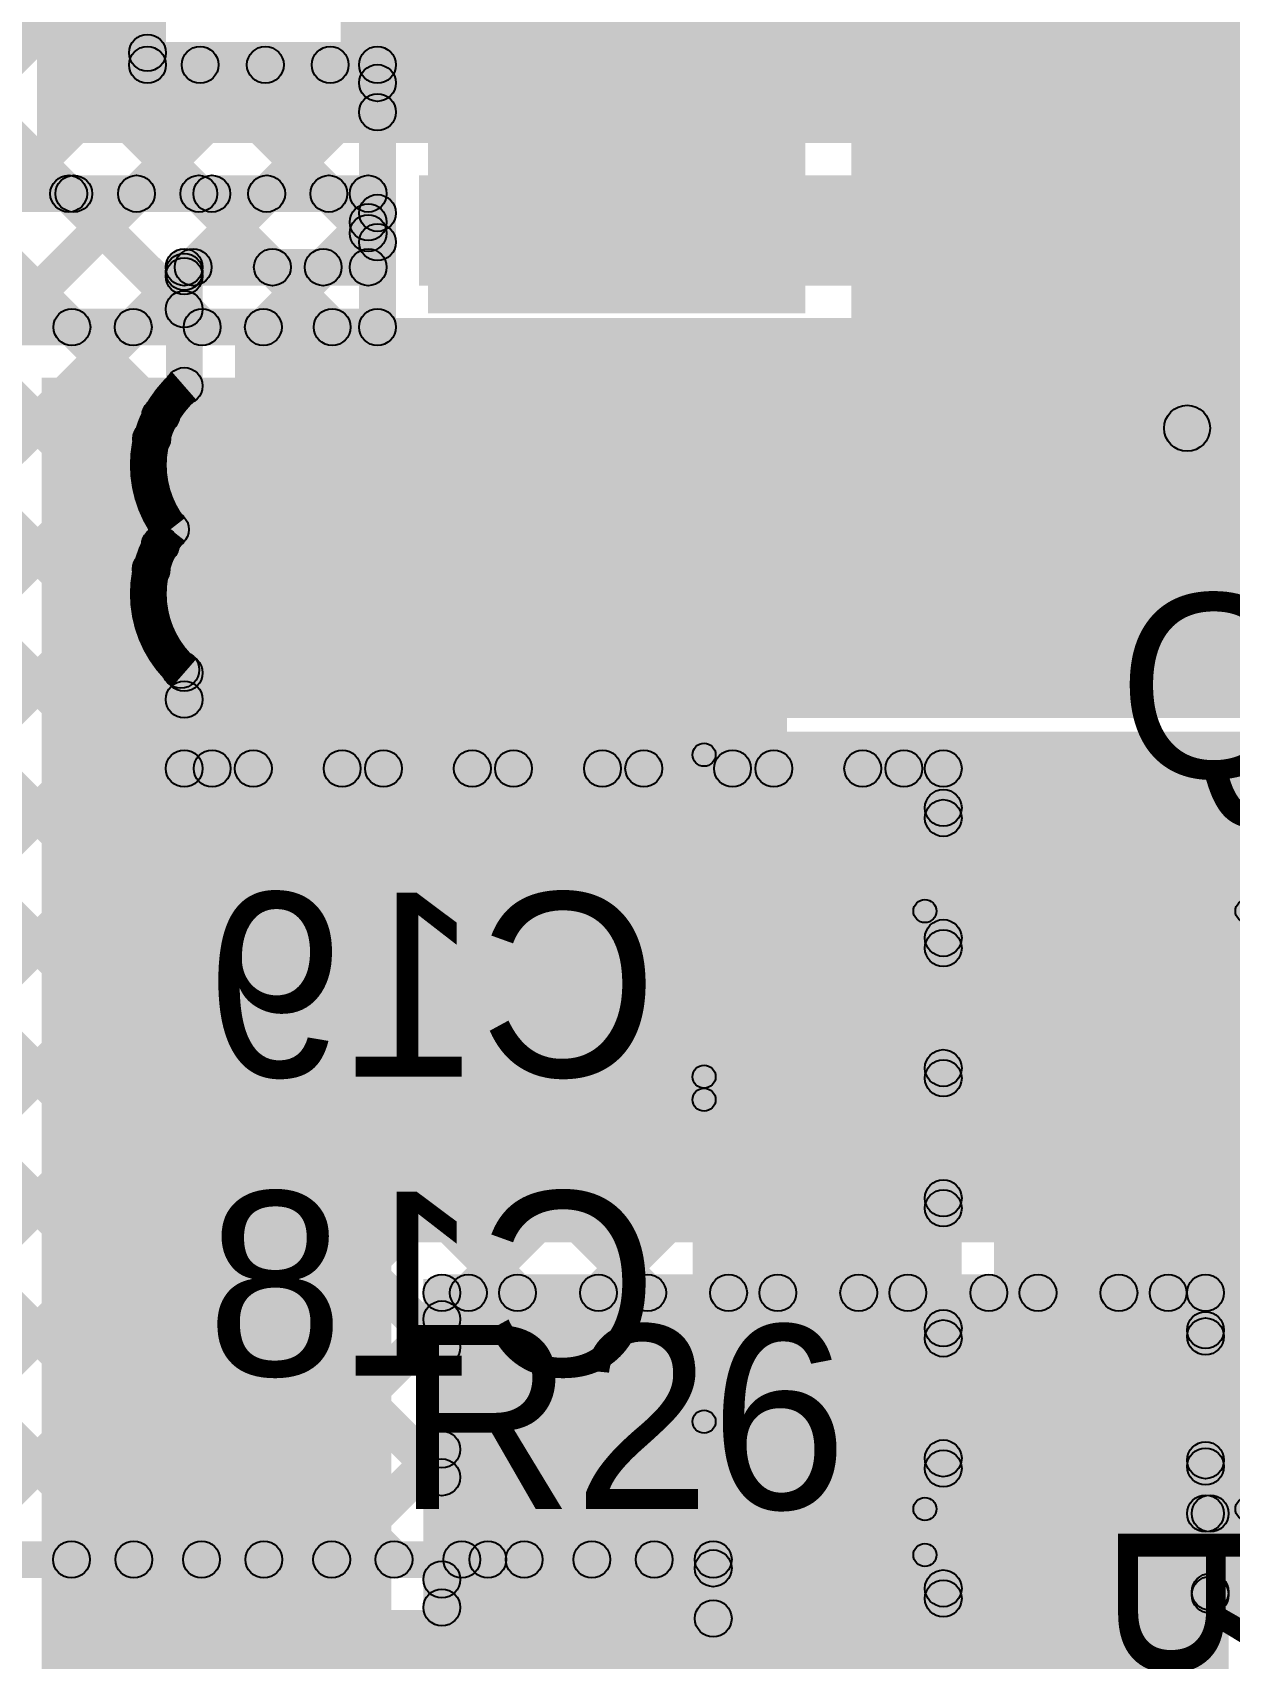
# Model space of a CAD drawing. Header units: millimetres. Extents: x 3.07 to 5.81, y 1.29 to 3.84.
# Drawn here: x 3.393 to 3.6532, y 1.5415 to 1.895 of the extents above; entities that cross this region are included whole.
import ezdxf

# ---------------------------------------------------------------- set-up
doc = ezdxf.new("R2010")
doc.units = ezdxf.units.MM
doc.header["$MEASUREMENT"] = 0
for name, color, linetype in [('BottomLayer', 5, 'Continuous'), ('BottomOverlay', 54, 'Continuous'), ('BottomPaste', 16, 'Continuous'), ('BottomSolder', 6, 'Continuous'), ('TopLayer', 1, 'Continuous'), ('TopOverlay', 2, 'Continuous'), ('TopPaste', 8, 'Continuous'), ('TopSolder', 216, 'Continuous'), ('ViaHoleLayer', 16, 'Continuous')]:
    doc.layers.add(name, color=color, linetype=linetype)

# ---------------------------------------------------------------- blocks, each defined once
blk = doc.blocks.new('RES0805_39')
at = {"layer": 'TopLayer'}
for points in [[(-0.06, 0.025), (-0.02, 0.025), (-0.02, -0.025), (-0.06, -0.025)], [(0.02, 0.025), (0.06, 0.025), (0.06, -0.025), (0.02, -0.025)]]:
    blk.add_hatch(color=1, dxfattribs=at).paths.add_polyline_path(points)
at = {"layer": 'TopOverlay'}
h = blk.add_hatch(color=2, dxfattribs=at)
edge = h.paths.add_edge_path()
edge.add_arc((-0.065, 0.035), 0.0025, 0, 360)
h = blk.add_hatch(color=2, dxfattribs=at)
edge = h.paths.add_edge_path()
edge.add_arc((-0.065, 0.035), 0.0025, 0, 360)
for points in [[(-0.065, 0.0325), (-0.065, 0.0375), (0.065, 0.0375), (0.065, 0.0325)], [(-0.0675, 0.035), (-0.0625, 0.035), (-0.0625, -0.035), (-0.0675, -0.035)], [(0.0625, 0.035), (0.0675, 0.035), (0.0675, -0.035), (0.0625, -0.035)], [(-0.065, -0.0375), (-0.065, -0.0325), (0.065, -0.0325), (0.065, -0.0375)]]:
    blk.add_hatch(color=2, dxfattribs=at).paths.add_polyline_path(points)
h = blk.add_hatch(color=2, dxfattribs=at)
edge = h.paths.add_edge_path()
edge.add_arc((0.065, 0.035), 0.0025, 0, 360)
h = blk.add_hatch(color=2, dxfattribs=at)
edge = h.paths.add_edge_path()
edge.add_arc((0.065, 0.035), 0.0025, 0, 360)
h = blk.add_hatch(color=2, dxfattribs=at)
edge = h.paths.add_edge_path()
edge.add_arc((-0.065, -0.035), 0.0025, 0, 360)
h = blk.add_hatch(color=2, dxfattribs=at)
edge = h.paths.add_edge_path()
edge.add_arc((-0.065, -0.035), 0.0025, 0, 360)
h = blk.add_hatch(color=2, dxfattribs=at)
edge = h.paths.add_edge_path()
edge.add_arc((0.065, -0.035), 0.0025, 0, 360)
h = blk.add_hatch(color=2, dxfattribs=at)
edge = h.paths.add_edge_path()
edge.add_arc((0.065, -0.035), 0.0025, 0, 360)
at = {"layer": 'TopPaste'}
for points in [[(-0.06, 0.025), (-0.02, 0.025), (-0.02, -0.025), (-0.06, -0.025)], [(0.02, 0.025), (0.06, 0.025), (0.06, -0.025), (0.02, -0.025)]]:
    blk.add_hatch(color=8, dxfattribs=at).paths.add_polyline_path(points)
at = {"layer": 'TopSolder'}
for points in [[(-0.064, 0.029), (-0.016, 0.029), (-0.016, -0.029), (-0.064, -0.029)], [(0.016, 0.029), (0.064, 0.029), (0.064, -0.029), (0.016, -0.029)]]:
    blk.add_hatch(color=216, dxfattribs=at).paths.add_polyline_path(points)
at = {"layer": 'TopOverlay'}
for centre in [(-0.065, 0.035), (-0.065, 0.035), (0.065, 0.035), (0.065, 0.035), (-0.065, -0.035), (-0.065, -0.035), (0.065, -0.035), (0.065, -0.035)]:
    blk.add_circle(centre, 0.0025, dxfattribs=at)
blk = doc.blocks.new('STD2HNK60Z_55')
at = {"layer": 'TopLayer'}
blk.add_hatch(color=1, dxfattribs=at).paths.add_polyline_path([(-0.12402, 0.29134), (0.12402, 0.29134), (0.12402, 0.03543), (-0.12402, 0.03543)])
at = {"layer": 'TopOverlay'}
h = blk.add_hatch(color=2, dxfattribs=at)
edge = h.paths.add_edge_path()
edge.add_arc((-0.136, 0.231), 0.005, 0, 360)
blk.add_hatch(color=2, dxfattribs=at).paths.add_polyline_path([(-0.141, 0.23102), (-0.131, 0.23098), (-0.132, -0.04402), (-0.142, -0.04398)])
at = {"layer": 'TopPaste'}
blk.add_hatch(color=8, dxfattribs=at).paths.add_polyline_path([(-0.12402, 0.29134), (0.12402, 0.29134), (0.12402, 0.03543), (-0.12402, 0.03543)])
at = {"layer": 'TopSolder'}
blk.add_hatch(color=216, dxfattribs=at).paths.add_polyline_path([(-0.12802, 0.29534), (0.12802, 0.29534), (0.12802, 0.03143), (-0.12802, 0.03143)])
at = {"layer": 'TopOverlay'}
blk.add_circle((-0.136, 0.231), 0.005, dxfattribs=at)
blk = doc.blocks.new('C__0805_B_90')
at = {"layer": 'BottomLayer'}
for points in [[(-0.06, 0.03), (-0.02, 0.03), (-0.02, -0.03), (-0.06, -0.03)], [(0.02, 0.03), (0.06, 0.03), (0.06, -0.03), (0.02, -0.03)]]:
    blk.add_hatch(color=5, dxfattribs=at).paths.add_polyline_path(points)
at = {"layer": 'BottomOverlay'}
h = blk.add_hatch(color=54, dxfattribs=at)
edge = h.paths.add_edge_path()
edge.add_arc((-0.065, 0.035), 0.0025, 0, 360)
h = blk.add_hatch(color=54, dxfattribs=at)
edge = h.paths.add_edge_path()
edge.add_arc((-0.065, 0.035), 0.0025, 0, 360)
for points in [[(0.065, 0.0375), (0.065, 0.0325), (-0.065, 0.0325), (-0.065, 0.0375)], [(-0.0675, 0.035), (-0.0625, 0.035), (-0.0625, -0.035), (-0.0675, -0.035)], [(0.0625, 0.035), (0.0675, 0.035), (0.0675, -0.035), (0.0625, -0.035)], [(0.065, -0.0325), (0.065, -0.0375), (-0.065, -0.0375), (-0.065, -0.0325)]]:
    blk.add_hatch(color=54, dxfattribs=at).paths.add_polyline_path(points)
h = blk.add_hatch(color=54, dxfattribs=at)
edge = h.paths.add_edge_path()
edge.add_arc((0.065, 0.035), 0.0025, 0, 360)
h = blk.add_hatch(color=54, dxfattribs=at)
edge = h.paths.add_edge_path()
edge.add_arc((0.065, 0.035), 0.0025, 0, 360)
h = blk.add_hatch(color=54, dxfattribs=at)
edge = h.paths.add_edge_path()
edge.add_arc((-0.065, -0.035), 0.0025, 0, 360)
h = blk.add_hatch(color=54, dxfattribs=at)
edge = h.paths.add_edge_path()
edge.add_arc((-0.065, -0.035), 0.0025, 0, 360)
h = blk.add_hatch(color=54, dxfattribs=at)
edge = h.paths.add_edge_path()
edge.add_arc((0.065, -0.035), 0.0025, 0, 360)
h = blk.add_hatch(color=54, dxfattribs=at)
edge = h.paths.add_edge_path()
edge.add_arc((0.065, -0.035), 0.0025, 0, 360)
at = {"layer": 'BottomPaste'}
for points in [[(-0.06, 0.03), (-0.02, 0.03), (-0.02, -0.03), (-0.06, -0.03)], [(0.02, 0.03), (0.06, 0.03), (0.06, -0.03), (0.02, -0.03)]]:
    blk.add_hatch(color=16, dxfattribs=at).paths.add_polyline_path(points)
at = {"layer": 'BottomSolder'}
for points in [[(-0.064, 0.034), (-0.016, 0.034), (-0.016, -0.034), (-0.064, -0.034)], [(0.016, 0.034), (0.064, 0.034), (0.064, -0.034), (0.016, -0.034)]]:
    blk.add_hatch(color=6, dxfattribs=at).paths.add_polyline_path(points)
at = {"layer": 'BottomOverlay'}
for centre in [(-0.065, 0.035), (-0.065, 0.035), (0.065, 0.035), (0.065, 0.035), (-0.065, -0.035), (-0.065, -0.035), (0.065, -0.035), (0.065, -0.035)]:
    blk.add_circle(centre, 0.0025, dxfattribs=at)
blk = doc.blocks.new('C__0805_B_91')
at = {"layer": 'BottomLayer'}
for points in [[(-0.06, 0.03), (-0.02, 0.03), (-0.02, -0.03), (-0.06, -0.03)], [(0.02, 0.03), (0.06, 0.03), (0.06, -0.03), (0.02, -0.03)]]:
    blk.add_hatch(color=5, dxfattribs=at).paths.add_polyline_path(points)
at = {"layer": 'BottomOverlay'}
h = blk.add_hatch(color=54, dxfattribs=at)
edge = h.paths.add_edge_path()
edge.add_arc((-0.065, 0.035), 0.0025, 0, 360)
h = blk.add_hatch(color=54, dxfattribs=at)
edge = h.paths.add_edge_path()
edge.add_arc((-0.065, 0.035), 0.0025, 0, 360)
for points in [[(0.065, 0.0375), (0.065, 0.0325), (-0.065, 0.0325), (-0.065, 0.0375)], [(-0.0675, 0.035), (-0.0625, 0.035), (-0.0625, -0.035), (-0.0675, -0.035)], [(0.0625, 0.035), (0.0675, 0.035), (0.0675, -0.035), (0.0625, -0.035)], [(0.065, -0.0325), (0.065, -0.0375), (-0.065, -0.0375), (-0.065, -0.0325)]]:
    blk.add_hatch(color=54, dxfattribs=at).paths.add_polyline_path(points)
h = blk.add_hatch(color=54, dxfattribs=at)
edge = h.paths.add_edge_path()
edge.add_arc((0.065, 0.035), 0.0025, 0, 360)
h = blk.add_hatch(color=54, dxfattribs=at)
edge = h.paths.add_edge_path()
edge.add_arc((0.065, 0.035), 0.0025, 0, 360)
h = blk.add_hatch(color=54, dxfattribs=at)
edge = h.paths.add_edge_path()
edge.add_arc((-0.065, -0.035), 0.0025, 0, 360)
h = blk.add_hatch(color=54, dxfattribs=at)
edge = h.paths.add_edge_path()
edge.add_arc((-0.065, -0.035), 0.0025, 0, 360)
h = blk.add_hatch(color=54, dxfattribs=at)
edge = h.paths.add_edge_path()
edge.add_arc((0.065, -0.035), 0.0025, 0, 360)
h = blk.add_hatch(color=54, dxfattribs=at)
edge = h.paths.add_edge_path()
edge.add_arc((0.065, -0.035), 0.0025, 0, 360)
at = {"layer": 'BottomPaste'}
for points in [[(-0.06, 0.03), (-0.02, 0.03), (-0.02, -0.03), (-0.06, -0.03)], [(0.02, 0.03), (0.06, 0.03), (0.06, -0.03), (0.02, -0.03)]]:
    blk.add_hatch(color=16, dxfattribs=at).paths.add_polyline_path(points)
at = {"layer": 'BottomSolder'}
for points in [[(-0.064, 0.034), (-0.016, 0.034), (-0.016, -0.034), (-0.064, -0.034)], [(0.016, 0.034), (0.064, 0.034), (0.064, -0.034), (0.016, -0.034)]]:
    blk.add_hatch(color=6, dxfattribs=at).paths.add_polyline_path(points)
at = {"layer": 'BottomOverlay'}
for centre in [(-0.065, 0.035), (-0.065, 0.035), (0.065, 0.035), (0.065, 0.035), (-0.065, -0.035), (-0.065, -0.035), (0.065, -0.035), (0.065, -0.035)]:
    blk.add_circle(centre, 0.0025, dxfattribs=at)
blk = doc.blocks.new('C__0805_95')
at = {"layer": 'TopLayer'}
for points in [[(-0.06, 0.03), (-0.02, 0.03), (-0.02, -0.03), (-0.06, -0.03)], [(0.02, 0.03), (0.06, 0.03), (0.06, -0.03), (0.02, -0.03)]]:
    blk.add_hatch(color=1, dxfattribs=at).paths.add_polyline_path(points)
at = {"layer": 'TopOverlay'}
h = blk.add_hatch(color=2, dxfattribs=at)
edge = h.paths.add_edge_path()
edge.add_arc((-0.065, 0.035), 0.0025, 0, 360)
h = blk.add_hatch(color=2, dxfattribs=at)
edge = h.paths.add_edge_path()
edge.add_arc((-0.065, 0.035), 0.0025, 0, 360)
for points in [[(0.065, 0.0375), (0.065, 0.0325), (-0.065, 0.0325), (-0.065, 0.0375)], [(-0.0675, 0.035), (-0.0625, 0.035), (-0.0625, -0.035), (-0.0675, -0.035)], [(0.0625, 0.035), (0.0675, 0.035), (0.0675, -0.035), (0.0625, -0.035)], [(0.065, -0.0325), (0.065, -0.0375), (-0.065, -0.0375), (-0.065, -0.0325)]]:
    blk.add_hatch(color=2, dxfattribs=at).paths.add_polyline_path(points)
h = blk.add_hatch(color=2, dxfattribs=at)
edge = h.paths.add_edge_path()
edge.add_arc((0.065, 0.035), 0.0025, 0, 360)
h = blk.add_hatch(color=2, dxfattribs=at)
edge = h.paths.add_edge_path()
edge.add_arc((0.065, 0.035), 0.0025, 0, 360)
h = blk.add_hatch(color=2, dxfattribs=at)
edge = h.paths.add_edge_path()
edge.add_arc((-0.065, -0.035), 0.0025, 0, 360)
h = blk.add_hatch(color=2, dxfattribs=at)
edge = h.paths.add_edge_path()
edge.add_arc((-0.065, -0.035), 0.0025, 0, 360)
h = blk.add_hatch(color=2, dxfattribs=at)
edge = h.paths.add_edge_path()
edge.add_arc((0.065, -0.035), 0.0025, 0, 360)
h = blk.add_hatch(color=2, dxfattribs=at)
edge = h.paths.add_edge_path()
edge.add_arc((0.065, -0.035), 0.0025, 0, 360)
at = {"layer": 'TopPaste'}
for points in [[(-0.06, 0.03), (-0.02, 0.03), (-0.02, -0.03), (-0.06, -0.03)], [(0.02, 0.03), (0.06, 0.03), (0.06, -0.03), (0.02, -0.03)]]:
    blk.add_hatch(color=8, dxfattribs=at).paths.add_polyline_path(points)
at = {"layer": 'TopSolder'}
for points in [[(-0.064, 0.034), (-0.016, 0.034), (-0.016, -0.034), (-0.064, -0.034)], [(0.016, 0.034), (0.064, 0.034), (0.064, -0.034), (0.016, -0.034)]]:
    blk.add_hatch(color=216, dxfattribs=at).paths.add_polyline_path(points)
at = {"layer": 'TopOverlay'}
for centre in [(-0.065, 0.035), (-0.065, 0.035), (0.065, 0.035), (0.065, 0.035), (-0.065, -0.035), (-0.065, -0.035), (0.065, -0.035), (0.065, -0.035)]:
    blk.add_circle(centre, 0.0025, dxfattribs=at)

msp = doc.modelspace()

# ---------------------------------------------------------------- hatches: boundary and pattern name
at = {"layer": 'BottomLayer'}
for points in [[(3.11517, 2.11176), (3.12083, 2.11742), (3.4237, 1.81455), (3.41804, 1.8089)], [(3.11517, 2.08348), (3.12083, 2.08914), (3.4236, 1.78637), (3.41794, 1.78071)], [(3.394, 1.871), (3.421, 1.871), (3.421, 2.08), (3.394, 2.08)], [(3.11517, 2.05519), (3.12083, 2.06085), (3.42883, 1.75285), (3.42317, 1.74719)], [(3.11517, 2.02691), (3.12083, 2.03257), (3.59383, 1.55957), (3.58817, 1.55391)], [(3.11517, 1.99863), (3.12083, 2.00428), (3.63628, 1.48883), (3.63063, 1.48317)], [(3.11517, 1.97034), (3.12083, 1.976), (3.531, 1.56583), (3.52534, 1.56017)], [(3.11517, 1.94206), (3.12083, 1.94771), (3.50271, 1.56583), (3.49706, 1.56017)], [(3.11517, 1.91377), (3.12083, 1.91943), (3.47443, 1.56583), (3.46877, 1.56017)], [(3.46, 1.876), (3.97, 1.876), (3.97, 1.905), (3.46, 1.905)], [(3.413, 1.871), (4.183, 1.871), (4.183, 1.893), (3.413, 1.893)], [(3.11517, 1.88549), (3.12083, 1.89114), (3.44614, 1.56583), (3.44049, 1.56017)], [(3.383, 1.856), (3.383, 1.864), (3.402, 1.864), (3.402, 1.856)], [(3.402, 1.856), (3.402, 1.864), (3.432, 1.864), (3.432, 1.856)], [(3.402, 1.856), (3.402, 1.864), (3.432, 1.864), (3.432, 1.856)], [(3.432, 1.856), (3.432, 1.864), (3.466, 1.864), (3.466, 1.856)], [(3.477, 1.84), (4.21, 1.84), (4.21, 1.864), (3.477, 1.864)], [(3.11517, 1.8572), (3.12083, 1.86286), (3.41786, 1.56583), (3.4122, 1.56017)], [(3.12083, 1.55954), (3.11517, 1.56519), (3.41281, 1.86283), (3.41846, 1.85717)], [(3.39805, 1.85717), (3.4037, 1.86283), (3.42883, 1.8377), (3.42317, 1.83205)], [(3.43075, 1.84117), (3.42509, 1.84683), (3.44109, 1.86283), (3.44675, 1.85717)], [(3.42633, 1.85717), (3.43199, 1.86283), (3.44799, 1.84683), (3.44233, 1.84117)], [(3.45462, 1.85717), (3.46027, 1.86283), (3.46883, 1.85427), (3.46317, 1.84862)], [(3.47, 1.844), (3.462, 1.844), (3.462, 1.86), (3.47, 1.86)], [(3.45903, 1.84117), (3.45337, 1.84683), (3.46317, 1.85663), (3.46883, 1.85097)], [(3.426, 1.84), (3.426, 1.848), (3.466, 1.848), (3.466, 1.84)], [(3.14175, 1.55217), (3.13609, 1.55783), (3.42317, 1.84491), (3.42883, 1.83925)], [(3.43, 1.81819), (3.422, 1.81819), (3.422, 1.843), (3.43, 1.843)], [(3.43, 1.81819), (3.422, 1.81819), (3.422, 1.843), (3.43, 1.843)], [(3.437, 1.803), (4.244, 1.803), (4.244, 1.833), (3.437, 1.833)], [(3.437, 1.746), (3.68, 1.746), (3.68, 1.832), (3.437, 1.832)], [(3.17003, 1.55217), (3.16437, 1.55783), (3.41609, 1.80954), (3.42174, 1.80388)], [(3.19832, 1.55217), (3.19266, 1.55783), (3.41599, 1.78116), (3.42165, 1.77551)], [(3.2266, 1.55217), (3.22094, 1.55783), (3.42243, 1.75932), (3.42809, 1.75366)], [(3.43, 1.735), (3.422, 1.735), (3.422, 1.75581), (3.43, 1.75581)], [(3.25488, 1.55217), (3.24923, 1.55783), (3.42923, 1.73783), (3.43488, 1.73217)], [(3.28317, 1.55217), (3.27751, 1.55783), (3.45751, 1.73783), (3.46317, 1.73217)], [(3.31145, 1.55217), (3.3058, 1.55783), (3.4858, 1.73783), (3.49145, 1.73217)], [(3.31145, 1.55217), (3.3058, 1.55783), (3.4858, 1.73783), (3.49145, 1.73217)], [(3.33974, 1.55217), (3.33408, 1.55783), (3.51408, 1.73783), (3.51974, 1.73217)], [(3.33983, 1.52398), (3.33417, 1.52964), (3.54236, 1.73783), (3.54802, 1.73217)], [(3.40431, 1.56017), (3.39865, 1.56583), (3.57065, 1.73783), (3.57631, 1.73217)], [(3.426, 1.731), (3.426, 1.739), (3.591, 1.739), (3.591, 1.731)], [(3.43819, 1.73217), (3.44385, 1.73783), (3.59383, 1.58785), (3.58817, 1.58219)], [(3.46648, 1.73217), (3.47214, 1.73783), (3.59383, 1.61614), (3.58817, 1.61048)], [(3.49476, 1.73217), (3.50042, 1.73783), (3.59383, 1.64442), (3.58817, 1.63876)], [(3.52305, 1.73217), (3.5287, 1.73783), (3.59383, 1.6727), (3.58817, 1.66705)], [(3.537, 1.482), (3.595, 1.482), (3.595, 1.738), (3.537, 1.738)], [(3.55133, 1.73217), (3.55699, 1.73783), (3.59383, 1.70099), (3.58817, 1.69533)], [(3.57962, 1.73217), (3.58527, 1.73783), (3.59383, 1.72927), (3.58817, 1.72362)], [(3.602, 1.548), (3.671, 1.548), (3.671, 1.738), (3.602, 1.738)], [(3.603, 1.667), (3.726, 1.667), (3.726, 1.739), (3.603, 1.739)], [(3.595, 1.537), (3.587, 1.537), (3.587, 1.735), (3.595, 1.735)], [(3.43259, 1.56017), (3.42693, 1.56583), (3.58817, 1.72707), (3.59383, 1.72141)], [(3.46087, 1.56017), (3.45522, 1.56583), (3.58817, 1.69878), (3.59383, 1.69313)], [(3.48916, 1.56017), (3.4835, 1.56583), (3.58817, 1.6705), (3.59383, 1.66484)], [(3.51744, 1.56017), (3.51179, 1.56583), (3.58817, 1.64221), (3.59383, 1.63656)], [(3.54383, 1.55827), (3.53817, 1.56393), (3.58817, 1.61393), (3.59383, 1.60827)], [(3.54383, 1.52999), (3.53817, 1.53564), (3.58817, 1.58564), (3.59383, 1.57999)], [(3.384, 1.559), (3.384, 1.567), (3.492, 1.567), (3.492, 1.559)], [(3.492, 1.559), (3.492, 1.567), (3.541, 1.567), (3.541, 1.559)], [(3.492, 1.559), (3.492, 1.567), (3.541, 1.567), (3.541, 1.559)], [(3.545, 1.485), (3.537, 1.485), (3.537, 1.563), (3.545, 1.563)], [(3.545, 1.485), (3.537, 1.485), (3.537, 1.563), (3.545, 1.563)], [(3.54383, 1.5017), (3.53817, 1.50736), (3.58817, 1.55736), (3.59383, 1.5517)], [(3.53817, 1.54734), (3.54383, 1.553), (3.609, 1.48783), (3.60334, 1.48217)], [(3.395, 1.482), (3.53, 1.482), (3.53, 1.552), (3.395, 1.552)], [(3.503, 1.436), (3.53, 1.436), (3.53, 1.552), (3.503, 1.552)]]:
    msp.add_hatch(color=5, dxfattribs=at).paths.add_polyline_path(points)
h = msp.add_hatch(color=5, dxfattribs=at)
edge = h.paths.add_edge_path()
edge.add_arc((3.40088, 1.86), 0.004, 0, 360)
h = msp.add_hatch(color=5, dxfattribs=at)
edge = h.paths.add_edge_path()
edge.add_arc((3.402, 1.86), 0.004, 0, 360)
h = msp.add_hatch(color=5, dxfattribs=at)
edge = h.paths.add_edge_path()
edge.add_arc((3.402, 1.86), 0.004, 0, 360)
h = msp.add_hatch(color=5, dxfattribs=at)
edge = h.paths.add_edge_path()
edge.add_arc((3.402, 1.86), 0.004, 0, 360)
h = msp.add_hatch(color=5, dxfattribs=at)
edge = h.paths.add_edge_path()
edge.add_arc((3.41563, 1.86), 0.004, 0, 360)
h = msp.add_hatch(color=5, dxfattribs=at)
edge = h.paths.add_edge_path()
edge.add_arc((3.42916, 1.86), 0.004, 0, 360)
h = msp.add_hatch(color=5, dxfattribs=at)
edge = h.paths.add_edge_path()
edge.add_arc((3.432, 1.86), 0.004, 0, 360)
h = msp.add_hatch(color=5, dxfattribs=at)
edge = h.paths.add_edge_path()
edge.add_arc((3.432, 1.86), 0.004, 0, 360)
h = msp.add_hatch(color=5, dxfattribs=at)
edge = h.paths.add_edge_path()
edge.add_arc((3.432, 1.86), 0.004, 0, 360)
h = msp.add_hatch(color=5, dxfattribs=at)
edge = h.paths.add_edge_path()
edge.add_arc((3.44392, 1.86), 0.004, 0, 360)
h = msp.add_hatch(color=5, dxfattribs=at)
edge = h.paths.add_edge_path()
edge.add_arc((3.45744, 1.86), 0.004, 0, 360)
h = msp.add_hatch(color=5, dxfattribs=at)
edge = h.paths.add_edge_path()
edge.add_arc((3.466, 1.86), 0.004, 0, 360)
h = msp.add_hatch(color=5, dxfattribs=at)
edge = h.paths.add_edge_path()
edge.add_arc((3.466, 1.86), 0.004, 0, 360)
h = msp.add_hatch(color=5, dxfattribs=at)
edge = h.paths.add_edge_path()
edge.add_arc((3.502, 1.852), 0.01181, 0, 360)
h = msp.add_hatch(color=5, dxfattribs=at)
edge = h.paths.add_edge_path()
edge.add_arc((3.528, 1.852), 0.01181, 0, 360)
h = msp.add_hatch(color=5, dxfattribs=at)
edge = h.paths.add_edge_path()
edge.add_arc((3.466, 1.8538), 0.004, 0, 360)
h = msp.add_hatch(color=5, dxfattribs=at)
edge = h.paths.add_edge_path()
edge.add_arc((3.466, 1.85144), 0.004, 0, 360)
h = msp.add_hatch(color=5, dxfattribs=at)
edge = h.paths.add_edge_path()
edge.add_arc((3.426, 1.844), 0.004, 0, 360)
h = msp.add_hatch(color=5, dxfattribs=at)
edge = h.paths.add_edge_path()
edge.add_arc((3.426, 1.843), 0.004, 0, 360)
h = msp.add_hatch(color=5, dxfattribs=at)
edge = h.paths.add_edge_path()
edge.add_arc((3.426, 1.843), 0.004, 0, 360)
h = msp.add_hatch(color=5, dxfattribs=at)
edge = h.paths.add_edge_path()
edge.add_arc((3.426, 1.84208), 0.004, 0, 360)
h = msp.add_hatch(color=5, dxfattribs=at)
edge = h.paths.add_edge_path()
edge.add_arc((3.42792, 1.844), 0.004, 0, 360)
h = msp.add_hatch(color=5, dxfattribs=at)
edge = h.paths.add_edge_path()
edge.add_arc((3.44516, 1.844), 0.004, 0, 360)
h = msp.add_hatch(color=5, dxfattribs=at)
edge = h.paths.add_edge_path()
edge.add_arc((3.4562, 1.844), 0.004, 0, 360)
h = msp.add_hatch(color=5, dxfattribs=at)
edge = h.paths.add_edge_path()
edge.add_arc((3.466, 1.844), 0.004, 0, 360)
h = msp.add_hatch(color=5, dxfattribs=at)
edge = h.paths.add_edge_path()
edge.add_arc((3.466, 1.844), 0.004, 0, 360)
h = msp.add_hatch(color=5, dxfattribs=at)
edge = h.paths.add_edge_path()
edge.add_arc((3.426, 1.83488), 0.004, 0, 360)
h = msp.add_hatch(color=5, dxfattribs=at)
edge = h.paths.add_edge_path()
edge.add_arc((3.426, 1.81819), 0.004, 0, 360)
h = msp.add_hatch(color=5, dxfattribs=at)
edge = h.paths.add_edge_path()
edge.add_arc((3.426, 1.81819), 0.004, 0, 360)
h = msp.add_hatch(color=5, dxfattribs=at)
edge = h.paths.add_edge_path()
edge.add_arc((3.426, 1.81819), 0.004, 0, 360)
h = msp.add_hatch(color=5, dxfattribs=at)
edge = h.paths.add_edge_path()
edge.add_arc((3.466, 1.808), 0.01181, 0, 360)
h = msp.add_hatch(color=5, dxfattribs=at)
edge = h.paths.add_edge_path()
edge.add_arc((3.49267, 1.808), 0.01181, 0, 360)
h = msp.add_hatch(color=5, dxfattribs=at)
edge = h.paths.add_edge_path()
edge.add_arc((3.51933, 1.808), 0.01181, 0, 360)
h = msp.add_hatch(color=5, dxfattribs=at)
edge = h.paths.add_edge_path()
edge.add_arc((3.546, 1.808), 0.01181, 0, 360)
h = msp.add_hatch(color=5, dxfattribs=at)
edge = h.paths.add_edge_path()
edge.add_arc((3.42087, 1.81172), 0.004, 0, 360)
h = msp.add_hatch(color=5, dxfattribs=at)
edge = h.paths.add_edge_path()
edge.add_arc((3.41892, 1.80671), 0.004, 0, 360)
h = msp.add_hatch(color=5, dxfattribs=at)
edge = h.paths.add_edge_path()
edge.add_arc((3.441, 1.801), 0.01181, 0, 360)
h = msp.add_hatch(color=5, dxfattribs=at)
edge = h.paths.add_edge_path()
edge.add_arc((3.42299, 1.787), 0.004, 0, 360)
h = msp.add_hatch(color=5, dxfattribs=at)
edge = h.paths.add_edge_path()
edge.add_arc((3.42299, 1.787), 0.004, 0, 360)
h = msp.add_hatch(color=5, dxfattribs=at)
edge = h.paths.add_edge_path()
edge.add_arc((3.42077, 1.78354), 0.004, 0, 360)
h = msp.add_hatch(color=5, dxfattribs=at)
edge = h.paths.add_edge_path()
edge.add_arc((3.41882, 1.77833), 0.004, 0, 360)
h = msp.add_hatch(color=5, dxfattribs=at)
edge = h.paths.add_edge_path()
edge.add_arc((3.441, 1.773), 0.01181, 0, 360)
h = msp.add_hatch(color=5, dxfattribs=at)
edge = h.paths.add_edge_path()
edge.add_arc((3.42526, 1.75649), 0.004, 0, 360)
h = msp.add_hatch(color=5, dxfattribs=at)
edge = h.paths.add_edge_path()
edge.add_arc((3.426, 1.75581), 0.004, 0, 360)
h = msp.add_hatch(color=5, dxfattribs=at)
edge = h.paths.add_edge_path()
edge.add_arc((3.426, 1.75581), 0.004, 0, 360)
h = msp.add_hatch(color=5, dxfattribs=at)
edge = h.paths.add_edge_path()
edge.add_arc((3.426, 1.75002), 0.004, 0, 360)
h = msp.add_hatch(color=5, dxfattribs=at)
edge = h.paths.add_edge_path()
edge.add_arc((3.426, 1.735), 0.004, 0, 360)
h = msp.add_hatch(color=5, dxfattribs=at)
edge = h.paths.add_edge_path()
edge.add_arc((3.426, 1.735), 0.004, 0, 360)
h = msp.add_hatch(color=5, dxfattribs=at)
edge = h.paths.add_edge_path()
edge.add_arc((3.43206, 1.735), 0.004, 0, 360)
h = msp.add_hatch(color=5, dxfattribs=at)
edge = h.paths.add_edge_path()
edge.add_arc((3.44102, 1.735), 0.004, 0, 360)
h = msp.add_hatch(color=5, dxfattribs=at)
edge = h.paths.add_edge_path()
edge.add_arc((3.46034, 1.735), 0.004, 0, 360)
h = msp.add_hatch(color=5, dxfattribs=at)
edge = h.paths.add_edge_path()
edge.add_arc((3.46931, 1.735), 0.004, 0, 360)
h = msp.add_hatch(color=5, dxfattribs=at)
edge = h.paths.add_edge_path()
edge.add_arc((3.48862, 1.735), 0.004, 0, 360)
h = msp.add_hatch(color=5, dxfattribs=at)
edge = h.paths.add_edge_path()
edge.add_arc((3.48862, 1.735), 0.004, 0, 360)
h = msp.add_hatch(color=5, dxfattribs=at)
edge = h.paths.add_edge_path()
edge.add_arc((3.49759, 1.735), 0.004, 0, 360)
h = msp.add_hatch(color=5, dxfattribs=at)
edge = h.paths.add_edge_path()
edge.add_arc((3.51691, 1.735), 0.004, 0, 360)
h = msp.add_hatch(color=5, dxfattribs=at)
edge = h.paths.add_edge_path()
edge.add_arc((3.52588, 1.735), 0.004, 0, 360)
h = msp.add_hatch(color=5, dxfattribs=at)
edge = h.paths.add_edge_path()
edge.add_arc((3.54519, 1.735), 0.004, 0, 360)
h = msp.add_hatch(color=5, dxfattribs=at)
edge = h.paths.add_edge_path()
edge.add_arc((3.55416, 1.735), 0.004, 0, 360)
h = msp.add_hatch(color=5, dxfattribs=at)
edge = h.paths.add_edge_path()
edge.add_arc((3.57348, 1.735), 0.004, 0, 360)
h = msp.add_hatch(color=5, dxfattribs=at)
edge = h.paths.add_edge_path()
edge.add_arc((3.58244, 1.735), 0.004, 0, 360)
h = msp.add_hatch(color=5, dxfattribs=at)
edge = h.paths.add_edge_path()
edge.add_arc((3.591, 1.735), 0.004, 0, 360)
h = msp.add_hatch(color=5, dxfattribs=at)
edge = h.paths.add_edge_path()
edge.add_arc((3.591, 1.735), 0.004, 0, 360)
h = msp.add_hatch(color=5, dxfattribs=at)
edge = h.paths.add_edge_path()
edge.add_arc((3.591, 1.72644), 0.004, 0, 360)
h = msp.add_hatch(color=5, dxfattribs=at)
edge = h.paths.add_edge_path()
edge.add_arc((3.591, 1.72424), 0.004, 0, 360)
h = msp.add_hatch(color=5, dxfattribs=at)
edge = h.paths.add_edge_path()
edge.add_arc((3.591, 1.69816), 0.004, 0, 360)
h = msp.add_hatch(color=5, dxfattribs=at)
edge = h.paths.add_edge_path()
edge.add_arc((3.591, 1.69595), 0.004, 0, 360)
h = msp.add_hatch(color=5, dxfattribs=at)
edge = h.paths.add_edge_path()
edge.add_arc((3.591, 1.66988), 0.004, 0, 360)
h = msp.add_hatch(color=5, dxfattribs=at)
edge = h.paths.add_edge_path()
edge.add_arc((3.591, 1.66767), 0.004, 0, 360)
h = msp.add_hatch(color=5, dxfattribs=at)
edge = h.paths.add_edge_path()
edge.add_arc((3.591, 1.64159), 0.004, 0, 360)
h = msp.add_hatch(color=5, dxfattribs=at)
edge = h.paths.add_edge_path()
edge.add_arc((3.591, 1.63939), 0.004, 0, 360)
h = msp.add_hatch(color=5, dxfattribs=at)
edge = h.paths.add_edge_path()
edge.add_arc((3.591, 1.61331), 0.004, 0, 360)
h = msp.add_hatch(color=5, dxfattribs=at)
edge = h.paths.add_edge_path()
edge.add_arc((3.591, 1.6111), 0.004, 0, 360)
h = msp.add_hatch(color=5, dxfattribs=at)
edge = h.paths.add_edge_path()
edge.add_arc((3.591, 1.58502), 0.004, 0, 360)
h = msp.add_hatch(color=5, dxfattribs=at)
edge = h.paths.add_edge_path()
edge.add_arc((3.591, 1.58282), 0.004, 0, 360)
h = msp.add_hatch(color=5, dxfattribs=at)
edge = h.paths.add_edge_path()
edge.add_arc((3.40148, 1.563), 0.004, 0, 360)
h = msp.add_hatch(color=5, dxfattribs=at)
edge = h.paths.add_edge_path()
edge.add_arc((3.41503, 1.563), 0.004, 0, 360)
h = msp.add_hatch(color=5, dxfattribs=at)
edge = h.paths.add_edge_path()
edge.add_arc((3.42976, 1.563), 0.004, 0, 360)
h = msp.add_hatch(color=5, dxfattribs=at)
edge = h.paths.add_edge_path()
edge.add_arc((3.44332, 1.563), 0.004, 0, 360)
h = msp.add_hatch(color=5, dxfattribs=at)
edge = h.paths.add_edge_path()
edge.add_arc((3.45805, 1.563), 0.004, 0, 360)
h = msp.add_hatch(color=5, dxfattribs=at)
edge = h.paths.add_edge_path()
edge.add_arc((3.4716, 1.563), 0.004, 0, 360)
h = msp.add_hatch(color=5, dxfattribs=at)
edge = h.paths.add_edge_path()
edge.add_arc((3.48633, 1.563), 0.004, 0, 360)
h = msp.add_hatch(color=5, dxfattribs=at)
edge = h.paths.add_edge_path()
edge.add_arc((3.492, 1.563), 0.004, 0, 360)
h = msp.add_hatch(color=5, dxfattribs=at)
edge = h.paths.add_edge_path()
edge.add_arc((3.492, 1.563), 0.004, 0, 360)
h = msp.add_hatch(color=5, dxfattribs=at)
edge = h.paths.add_edge_path()
edge.add_arc((3.492, 1.563), 0.004, 0, 360)
h = msp.add_hatch(color=5, dxfattribs=at)
edge = h.paths.add_edge_path()
edge.add_arc((3.49989, 1.563), 0.004, 0, 360)
h = msp.add_hatch(color=5, dxfattribs=at)
edge = h.paths.add_edge_path()
edge.add_arc((3.51461, 1.563), 0.004, 0, 360)
h = msp.add_hatch(color=5, dxfattribs=at)
edge = h.paths.add_edge_path()
edge.add_arc((3.52817, 1.563), 0.004, 0, 360)
h = msp.add_hatch(color=5, dxfattribs=at)
edge = h.paths.add_edge_path()
edge.add_arc((3.541, 1.563), 0.004, 0, 360)
h = msp.add_hatch(color=5, dxfattribs=at)
edge = h.paths.add_edge_path()
edge.add_arc((3.541, 1.563), 0.004, 0, 360)
h = msp.add_hatch(color=5, dxfattribs=at)
edge = h.paths.add_edge_path()
edge.add_arc((3.541, 1.563), 0.004, 0, 360)
h = msp.add_hatch(color=5, dxfattribs=at)
edge = h.paths.add_edge_path()
edge.add_arc((3.541, 1.563), 0.004, 0, 360)
h = msp.add_hatch(color=5, dxfattribs=at)
edge = h.paths.add_edge_path()
edge.add_arc((3.564, 1.555), 0.01181, 0, 360)
h = msp.add_hatch(color=5, dxfattribs=at)
edge = h.paths.add_edge_path()
edge.add_arc((3.541, 1.5611), 0.004, 0, 360)
h = msp.add_hatch(color=5, dxfattribs=at)
edge = h.paths.add_edge_path()
edge.add_arc((3.591, 1.55674), 0.004, 0, 360)
h = msp.add_hatch(color=5, dxfattribs=at)
edge = h.paths.add_edge_path()
edge.add_arc((3.591, 1.55453), 0.004, 0, 360)
h = msp.add_hatch(color=5, dxfattribs=at)
edge = h.paths.add_edge_path()
edge.add_arc((3.541, 1.55017), 0.004, 0, 360)
at = {"layer": 'BottomSolder'}
h = msp.add_hatch(color=6, dxfattribs=at)
edge = h.paths.add_edge_path()
edge.add_arc((3.502, 1.852), 0.01581, 0, 360)
h = msp.add_hatch(color=6, dxfattribs=at)
edge = h.paths.add_edge_path()
edge.add_arc((3.528, 1.852), 0.01581, 0, 360)
h = msp.add_hatch(color=6, dxfattribs=at)
edge = h.paths.add_edge_path()
edge.add_arc((3.466, 1.808), 0.01581, 0, 360)
h = msp.add_hatch(color=6, dxfattribs=at)
edge = h.paths.add_edge_path()
edge.add_arc((3.49267, 1.808), 0.01581, 0, 360)
h = msp.add_hatch(color=6, dxfattribs=at)
edge = h.paths.add_edge_path()
edge.add_arc((3.51933, 1.808), 0.01581, 0, 360)
h = msp.add_hatch(color=6, dxfattribs=at)
edge = h.paths.add_edge_path()
edge.add_arc((3.546, 1.808), 0.01581, 0, 360)
h = msp.add_hatch(color=6, dxfattribs=at)
edge = h.paths.add_edge_path()
edge.add_arc((3.441, 1.801), 0.01581, 0, 360)
h = msp.add_hatch(color=6, dxfattribs=at)
edge = h.paths.add_edge_path()
edge.add_arc((3.441, 1.773), 0.01581, 0, 360)
h = msp.add_hatch(color=6, dxfattribs=at)
edge = h.paths.add_edge_path()
edge.add_arc((3.667, 1.726), 0.01581, 0, 360)
h = msp.add_hatch(color=6, dxfattribs=at)
edge = h.paths.add_edge_path()
edge.add_arc((3.667, 1.666), 0.01581, 0, 360)
h = msp.add_hatch(color=6, dxfattribs=at)
edge = h.paths.add_edge_path()
edge.add_arc((3.564, 1.555), 0.01581, 0, 360)
h = msp.add_hatch(color=6, dxfattribs=at)
edge = h.paths.add_edge_path()
edge.add_arc((3.458, 1.528), 0.01581, 0, 360)
at = {"layer": 'TopLayer'}
for points in [[(3.571, 1.805), (3.679, 1.805), (3.679, 2.281), (3.571, 2.281)], [(3.646, 1.808), (3.918, 1.808), (3.918, 2.104), (3.646, 2.104)], [(3.24976, 1.97717), (3.25542, 1.98283), (3.40442, 1.83383), (3.39876, 1.82817)], [(3.27805, 1.97717), (3.2837, 1.98283), (3.4327, 1.83383), (3.42705, 1.82817)], [(3.30633, 1.97717), (3.31199, 1.98283), (3.46099, 1.83383), (3.45533, 1.82817)], [(3.479, 1.834), (3.561, 1.834), (3.561, 1.96), (3.479, 1.96)], [(3.12083, 1.61611), (3.11517, 1.62176), (3.41517, 1.92176), (3.42083, 1.91611)], [(3.422, 1.888), (3.414, 1.888), (3.414, 1.91997), (3.422, 1.91997)], [(3.12083, 1.58782), (3.11517, 1.59348), (3.41517, 1.89348), (3.42083, 1.88782)], [(3.418, 1.884), (3.418, 1.892), (3.468, 1.892), (3.468, 1.884)], [(3.38946, 1.82817), (3.38381, 1.83383), (3.44081, 1.89083), (3.44646, 1.88517)], [(3.42662, 1.88517), (3.43227, 1.89083), (3.47083, 1.85227), (3.46517, 1.84662)], [(3.4549, 1.88517), (3.46056, 1.89083), (3.47083, 1.88056), (3.46517, 1.8749)], [(3.472, 1.831), (3.464, 1.831), (3.464, 1.888), (3.472, 1.888)], [(3.41775, 1.82817), (3.41209, 1.83383), (3.46517, 1.88691), (3.47083, 1.88125)], [(3.44603, 1.82817), (3.44037, 1.83383), (3.46517, 1.85863), (3.47083, 1.85297)], [(3.384, 1.827), (3.384, 1.835), (3.468, 1.835), (3.468, 1.827)], [(3.395, 1.717), (3.557, 1.717), (3.557, 1.82), (3.395, 1.82)], [(3.395, 1.632), (3.73, 1.632), (3.73, 1.743), (3.395, 1.743)], [(3.395, 1.482), (3.471, 1.482), (3.471, 1.656), (3.395, 1.656)], [(3.478, 1.323), (3.652, 1.323), (3.652, 1.624), (3.478, 1.624)], [(3.48483, 1.58413), (3.47917, 1.58978), (3.51322, 1.62383), (3.51887, 1.61817)], [(3.48483, 1.61241), (3.47917, 1.61807), (3.48493, 1.62383), (3.49059, 1.61817)], [(3.48483, 1.52756), (3.47917, 1.53321), (3.56979, 1.62383), (3.57544, 1.61817)], [(3.48483, 1.49927), (3.47917, 1.50493), (3.59807, 1.62383), (3.60373, 1.61817)], [(3.48483, 1.55584), (3.47917, 1.5615), (3.5415, 1.62383), (3.54716, 1.61817)], [(3.48483, 1.47099), (3.47917, 1.47664), (3.62636, 1.62383), (3.63201, 1.61817)], [(3.482, 1.617), (3.482, 1.625), (3.648, 1.625), (3.648, 1.617)], [(3.49563, 1.61817), (3.50128, 1.62383), (3.65183, 1.47328), (3.64617, 1.46763)], [(3.52391, 1.61817), (3.52957, 1.62383), (3.65183, 1.50157), (3.64617, 1.49591)], [(3.55219, 1.61817), (3.55785, 1.62383), (3.65183, 1.52985), (3.64617, 1.52419)], [(3.58048, 1.61817), (3.58614, 1.62383), (3.65183, 1.55814), (3.64617, 1.55248)], [(3.60876, 1.61817), (3.61442, 1.62383), (3.65083, 1.58742), (3.64517, 1.58176)], [(3.63705, 1.61817), (3.6427, 1.62383), (3.65083, 1.6157), (3.64517, 1.61005)], [(3.486, 1.471), (3.478, 1.471), (3.478, 1.621), (3.486, 1.621)], [(3.652, 1.573), (3.644, 1.573), (3.644, 1.621), (3.652, 1.621)], [(3.46187, 1.41974), (3.45621, 1.4254), (3.64517, 1.61436), (3.65083, 1.6087)], [(3.47917, 1.60634), (3.48483, 1.612), (3.65183, 1.445), (3.64617, 1.43934)], [(3.47202, 1.40161), (3.46636, 1.40727), (3.64517, 1.58608), (3.65083, 1.58042)], [(3.47917, 1.57806), (3.48483, 1.58371), (3.65183, 1.41671), (3.64617, 1.41106)], [(3.653, 1.445), (3.645, 1.445), (3.645, 1.573), (3.653, 1.573)], [(3.47271, 1.37402), (3.46706, 1.37968), (3.64617, 1.55879), (3.65183, 1.55314)], [(3.47917, 1.54977), (3.48483, 1.55543), (3.65183, 1.38843), (3.64617, 1.38277)]]:
    msp.add_hatch(color=1, dxfattribs=at).paths.add_polyline_path(points)
h = msp.add_hatch(color=1, dxfattribs=at)
edge = h.paths.add_edge_path()
edge.add_arc((3.418, 1.89065), 0.004, 0, 360)
h = msp.add_hatch(color=1, dxfattribs=at)
edge = h.paths.add_edge_path()
edge.add_arc((3.418, 1.888), 0.004, 0, 360)
h = msp.add_hatch(color=1, dxfattribs=at)
edge = h.paths.add_edge_path()
edge.add_arc((3.418, 1.888), 0.004, 0, 360)
h = msp.add_hatch(color=1, dxfattribs=at)
edge = h.paths.add_edge_path()
edge.add_arc((3.42944, 1.888), 0.004, 0, 360)
h = msp.add_hatch(color=1, dxfattribs=at)
edge = h.paths.add_edge_path()
edge.add_arc((3.44363, 1.888), 0.004, 0, 360)
h = msp.add_hatch(color=1, dxfattribs=at)
edge = h.paths.add_edge_path()
edge.add_arc((3.45773, 1.888), 0.004, 0, 360)
h = msp.add_hatch(color=1, dxfattribs=at)
edge = h.paths.add_edge_path()
edge.add_arc((3.468, 1.888), 0.004, 0, 360)
h = msp.add_hatch(color=1, dxfattribs=at)
edge = h.paths.add_edge_path()
edge.add_arc((3.468, 1.888), 0.004, 0, 360)
h = msp.add_hatch(color=1, dxfattribs=at)
edge = h.paths.add_edge_path()
edge.add_arc((3.468, 1.88408), 0.004, 0, 360)
h = msp.add_hatch(color=1, dxfattribs=at)
edge = h.paths.add_edge_path()
edge.add_arc((3.468, 1.87773), 0.004, 0, 360)
h = msp.add_hatch(color=1, dxfattribs=at)
edge = h.paths.add_edge_path()
edge.add_arc((3.502, 1.852), 0.01181, 0, 360)
h = msp.add_hatch(color=1, dxfattribs=at)
edge = h.paths.add_edge_path()
edge.add_arc((3.528, 1.852), 0.01181, 0, 360)
h = msp.add_hatch(color=1, dxfattribs=at)
edge = h.paths.add_edge_path()
edge.add_arc((3.468, 1.8558), 0.004, 0, 360)
h = msp.add_hatch(color=1, dxfattribs=at)
edge = h.paths.add_edge_path()
edge.add_arc((3.468, 1.84944), 0.004, 0, 360)
h = msp.add_hatch(color=1, dxfattribs=at)
edge = h.paths.add_edge_path()
edge.add_arc((3.40159, 1.831), 0.004, 0, 360)
h = msp.add_hatch(color=1, dxfattribs=at)
edge = h.paths.add_edge_path()
edge.add_arc((3.41492, 1.831), 0.004, 0, 360)
h = msp.add_hatch(color=1, dxfattribs=at)
edge = h.paths.add_edge_path()
edge.add_arc((3.42988, 1.831), 0.004, 0, 360)
h = msp.add_hatch(color=1, dxfattribs=at)
edge = h.paths.add_edge_path()
edge.add_arc((3.4432, 1.831), 0.004, 0, 360)
h = msp.add_hatch(color=1, dxfattribs=at)
edge = h.paths.add_edge_path()
edge.add_arc((3.45816, 1.831), 0.004, 0, 360)
h = msp.add_hatch(color=1, dxfattribs=at)
edge = h.paths.add_edge_path()
edge.add_arc((3.468, 1.831), 0.004, 0, 360)
h = msp.add_hatch(color=1, dxfattribs=at)
edge = h.paths.add_edge_path()
edge.add_arc((3.468, 1.831), 0.004, 0, 360)
h = msp.add_hatch(color=1, dxfattribs=at)
edge = h.paths.add_edge_path()
edge.add_arc((3.466, 1.808), 0.01181, 0, 360)
h = msp.add_hatch(color=1, dxfattribs=at)
edge = h.paths.add_edge_path()
edge.add_arc((3.49267, 1.808), 0.01181, 0, 360)
h = msp.add_hatch(color=1, dxfattribs=at)
edge = h.paths.add_edge_path()
edge.add_arc((3.51933, 1.808), 0.01181, 0, 360)
h = msp.add_hatch(color=1, dxfattribs=at)
edge = h.paths.add_edge_path()
edge.add_arc((3.546, 1.808), 0.01181, 0, 360)
h = msp.add_hatch(color=1, dxfattribs=at)
edge = h.paths.add_edge_path()
edge.add_arc((3.441, 1.801), 0.01181, 0, 360)
h = msp.add_hatch(color=1, dxfattribs=at)
edge = h.paths.add_edge_path()
edge.add_arc((3.441, 1.773), 0.01181, 0, 360)
h = msp.add_hatch(color=1, dxfattribs=at)
edge = h.paths.add_edge_path()
edge.add_arc((3.482, 1.621), 0.004, 0, 360)
h = msp.add_hatch(color=1, dxfattribs=at)
edge = h.paths.add_edge_path()
edge.add_arc((3.482, 1.621), 0.004, 0, 360)
h = msp.add_hatch(color=1, dxfattribs=at)
edge = h.paths.add_edge_path()
edge.add_arc((3.48776, 1.621), 0.004, 0, 360)
h = msp.add_hatch(color=1, dxfattribs=at)
edge = h.paths.add_edge_path()
edge.add_arc((3.49845, 1.621), 0.004, 0, 360)
h = msp.add_hatch(color=1, dxfattribs=at)
edge = h.paths.add_edge_path()
edge.add_arc((3.51605, 1.621), 0.004, 0, 360)
h = msp.add_hatch(color=1, dxfattribs=at)
edge = h.paths.add_edge_path()
edge.add_arc((3.52674, 1.621), 0.004, 0, 360)
h = msp.add_hatch(color=1, dxfattribs=at)
edge = h.paths.add_edge_path()
edge.add_arc((3.54433, 1.621), 0.004, 0, 360)
h = msp.add_hatch(color=1, dxfattribs=at)
edge = h.paths.add_edge_path()
edge.add_arc((3.55502, 1.621), 0.004, 0, 360)
h = msp.add_hatch(color=1, dxfattribs=at)
edge = h.paths.add_edge_path()
edge.add_arc((3.57261, 1.621), 0.004, 0, 360)
h = msp.add_hatch(color=1, dxfattribs=at)
edge = h.paths.add_edge_path()
edge.add_arc((3.58331, 1.621), 0.004, 0, 360)
h = msp.add_hatch(color=1, dxfattribs=at)
edge = h.paths.add_edge_path()
edge.add_arc((3.6009, 1.621), 0.004, 0, 360)
h = msp.add_hatch(color=1, dxfattribs=at)
edge = h.paths.add_edge_path()
edge.add_arc((3.61159, 1.621), 0.004, 0, 360)
h = msp.add_hatch(color=1, dxfattribs=at)
edge = h.paths.add_edge_path()
edge.add_arc((3.62918, 1.621), 0.004, 0, 360)
h = msp.add_hatch(color=1, dxfattribs=at)
edge = h.paths.add_edge_path()
edge.add_arc((3.63988, 1.621), 0.004, 0, 360)
h = msp.add_hatch(color=1, dxfattribs=at)
edge = h.paths.add_edge_path()
edge.add_arc((3.648, 1.621), 0.004, 0, 360)
h = msp.add_hatch(color=1, dxfattribs=at)
edge = h.paths.add_edge_path()
edge.add_arc((3.648, 1.621), 0.004, 0, 360)
h = msp.add_hatch(color=1, dxfattribs=at)
edge = h.paths.add_edge_path()
edge.add_arc((3.482, 1.61524), 0.004, 0, 360)
h = msp.add_hatch(color=1, dxfattribs=at)
edge = h.paths.add_edge_path()
edge.add_arc((3.648, 1.61288), 0.004, 0, 360)
h = msp.add_hatch(color=1, dxfattribs=at)
edge = h.paths.add_edge_path()
edge.add_arc((3.482, 1.60917), 0.004, 0, 360)
h = msp.add_hatch(color=1, dxfattribs=at)
edge = h.paths.add_edge_path()
edge.add_arc((3.648, 1.61153), 0.004, 0, 360)
h = msp.add_hatch(color=1, dxfattribs=at)
edge = h.paths.add_edge_path()
edge.add_arc((3.482, 1.58695), 0.004, 0, 360)
h = msp.add_hatch(color=1, dxfattribs=at)
edge = h.paths.add_edge_path()
edge.add_arc((3.648, 1.58459), 0.004, 0, 360)
h = msp.add_hatch(color=1, dxfattribs=at)
edge = h.paths.add_edge_path()
edge.add_arc((3.482, 1.58089), 0.004, 0, 360)
h = msp.add_hatch(color=1, dxfattribs=at)
edge = h.paths.add_edge_path()
edge.add_arc((3.648, 1.58325), 0.004, 0, 360)
h = msp.add_hatch(color=1, dxfattribs=at)
edge = h.paths.add_edge_path()
edge.add_arc((3.648, 1.573), 0.004, 0, 360)
h = msp.add_hatch(color=1, dxfattribs=at)
edge = h.paths.add_edge_path()
edge.add_arc((3.649, 1.573), 0.004, 0, 360)
h = msp.add_hatch(color=1, dxfattribs=at)
edge = h.paths.add_edge_path()
edge.add_arc((3.564, 1.555), 0.01181, 0, 360)
h = msp.add_hatch(color=1, dxfattribs=at)
edge = h.paths.add_edge_path()
edge.add_arc((3.482, 1.55867), 0.004, 0, 360)
h = msp.add_hatch(color=1, dxfattribs=at)
edge = h.paths.add_edge_path()
edge.add_arc((3.649, 1.55596), 0.004, 0, 360)
h = msp.add_hatch(color=1, dxfattribs=at)
edge = h.paths.add_edge_path()
edge.add_arc((3.649, 1.55531), 0.004, 0, 360)
h = msp.add_hatch(color=1, dxfattribs=at)
edge = h.paths.add_edge_path()
edge.add_arc((3.482, 1.5526), 0.004, 0, 360)
at = {"layer": 'TopSolder'}
h = msp.add_hatch(color=216, dxfattribs=at)
edge = h.paths.add_edge_path()
edge.add_arc((3.502, 1.852), 0.01581, 0, 360)
h = msp.add_hatch(color=216, dxfattribs=at)
edge = h.paths.add_edge_path()
edge.add_arc((3.528, 1.852), 0.01581, 0, 360)
h = msp.add_hatch(color=216, dxfattribs=at)
edge = h.paths.add_edge_path()
edge.add_arc((3.466, 1.808), 0.01581, 0, 360)
h = msp.add_hatch(color=216, dxfattribs=at)
edge = h.paths.add_edge_path()
edge.add_arc((3.49267, 1.808), 0.01581, 0, 360)
h = msp.add_hatch(color=216, dxfattribs=at)
edge = h.paths.add_edge_path()
edge.add_arc((3.51933, 1.808), 0.01581, 0, 360)
h = msp.add_hatch(color=216, dxfattribs=at)
edge = h.paths.add_edge_path()
edge.add_arc((3.546, 1.808), 0.01581, 0, 360)
h = msp.add_hatch(color=216, dxfattribs=at)
edge = h.paths.add_edge_path()
edge.add_arc((3.441, 1.801), 0.01581, 0, 360)
h = msp.add_hatch(color=216, dxfattribs=at)
edge = h.paths.add_edge_path()
edge.add_arc((3.441, 1.773), 0.01581, 0, 360)
h = msp.add_hatch(color=216, dxfattribs=at)
edge = h.paths.add_edge_path()
edge.add_arc((3.667, 1.726), 0.01581, 0, 360)
h = msp.add_hatch(color=216, dxfattribs=at)
edge = h.paths.add_edge_path()
edge.add_arc((3.667, 1.666), 0.01581, 0, 360)
h = msp.add_hatch(color=216, dxfattribs=at)
edge = h.paths.add_edge_path()
edge.add_arc((3.564, 1.555), 0.01581, 0, 360)
h = msp.add_hatch(color=216, dxfattribs=at)
edge = h.paths.add_edge_path()
edge.add_arc((3.458, 1.528), 0.01581, 0, 360)
at = {"layer": 'ViaHoleLayer'}
h = msp.add_hatch(color=16, dxfattribs=at)
edge = h.paths.add_edge_path()
edge.add_arc((3.502, 1.852), 0.00787, 0, 360)
h = msp.add_hatch(color=16, dxfattribs=at)
edge = h.paths.add_edge_path()
edge.add_arc((3.528, 1.852), 0.00787, 0, 360)
h = msp.add_hatch(color=16, dxfattribs=at)
edge = h.paths.add_edge_path()
edge.add_arc((3.466, 1.808), 0.00787, 0, 360)
h = msp.add_hatch(color=16, dxfattribs=at)
edge = h.paths.add_edge_path()
edge.add_arc((3.49267, 1.808), 0.00787, 0, 360)
h = msp.add_hatch(color=16, dxfattribs=at)
edge = h.paths.add_edge_path()
edge.add_arc((3.51933, 1.808), 0.00787, 0, 360)
h = msp.add_hatch(color=16, dxfattribs=at)
edge = h.paths.add_edge_path()
edge.add_arc((3.546, 1.808), 0.00787, 0, 360)
h = msp.add_hatch(color=16, dxfattribs=at)
edge = h.paths.add_edge_path()
edge.add_arc((3.441, 1.801), 0.00787, 0, 360)
h = msp.add_hatch(color=16, dxfattribs=at)
edge = h.paths.add_edge_path()
edge.add_arc((3.441, 1.773), 0.00787, 0, 360)
h = msp.add_hatch(color=16, dxfattribs=at)
edge = h.paths.add_edge_path()
edge.add_arc((3.564, 1.555), 0.00787, 0, 360)

# ---------------------------------------------------------------- linework, layer by layer
at = {"layer": 'BottomLayer', "const_width": 0.008}
for points in [[(3.42299, 1.787, -0.39767), (3.426, 1.81819)], [(3.426, 1.75581, -0.39767), (3.42299, 1.787)]]:
    msp.add_lwpolyline(points, format="xyb", dxfattribs=at)
at = {"layer": 'BottomLayer'}
for centre in [(3.40088, 1.86), (3.402, 1.86), (3.402, 1.86), (3.402, 1.86), (3.41563, 1.86), (3.42916, 1.86), (3.432, 1.86), (3.432, 1.86), (3.432, 1.86), (3.44392, 1.86), (3.45744, 1.86), (3.466, 1.86), (3.466, 1.86), (3.466, 1.8538), (3.466, 1.85144), (3.426, 1.844), (3.426, 1.843), (3.426, 1.843), (3.426, 1.84208), (3.42792, 1.844), (3.44516, 1.844), (3.4562, 1.844), (3.466, 1.844), (3.466, 1.844), (3.426, 1.83488), (3.426, 1.81819), (3.426, 1.81819), (3.426, 1.81819), (3.42087, 1.81172), (3.41892, 1.80671), (3.42299, 1.787), (3.42299, 1.787), (3.42077, 1.78354), (3.41882, 1.77833), (3.42526, 1.75649), (3.426, 1.75581), (3.426, 1.75581), (3.426, 1.75002), (3.426, 1.735), (3.426, 1.735), (3.43206, 1.735), (3.44102, 1.735), (3.46034, 1.735), (3.46931, 1.735), (3.48862, 1.735), (3.48862, 1.735), (3.49759, 1.735), (3.51691, 1.735), (3.52588, 1.735), (3.54519, 1.735), (3.55416, 1.735), (3.57348, 1.735), (3.58244, 1.735), (3.591, 1.735), (3.591, 1.735), (3.591, 1.72644), (3.591, 1.72424), (3.591, 1.69816), (3.591, 1.69595), (3.591, 1.66988), (3.591, 1.66767), (3.591, 1.64159), (3.591, 1.63939), (3.591, 1.61331), (3.591, 1.6111), (3.591, 1.58502), (3.591, 1.58282), (3.40148, 1.563), (3.41503, 1.563), (3.42976, 1.563), (3.44332, 1.563), (3.45805, 1.563), (3.4716, 1.563), (3.48633, 1.563), (3.492, 1.563), (3.492, 1.563), (3.492, 1.563), (3.49989, 1.563), (3.51461, 1.563), (3.52817, 1.563), (3.541, 1.563), (3.541, 1.563), (3.541, 1.563), (3.541, 1.563), (3.541, 1.5611), (3.591, 1.55674), (3.591, 1.55453), (3.541, 1.55017)]:
    msp.add_circle(centre, 0.004, dxfattribs=at)
at = {"layer": 'TopLayer'}
for centre in [(3.418, 1.89065), (3.418, 1.888), (3.418, 1.888), (3.42944, 1.888), (3.44363, 1.888), (3.45773, 1.888), (3.468, 1.888), (3.468, 1.888), (3.468, 1.88408), (3.468, 1.87773), (3.468, 1.8558), (3.468, 1.84944), (3.40159, 1.831), (3.41492, 1.831), (3.42988, 1.831), (3.4432, 1.831), (3.45816, 1.831), (3.468, 1.831), (3.468, 1.831), (3.482, 1.621), (3.482, 1.621), (3.48776, 1.621), (3.49845, 1.621), (3.51605, 1.621), (3.52674, 1.621), (3.54433, 1.621), (3.55502, 1.621), (3.57261, 1.621), (3.58331, 1.621), (3.6009, 1.621), (3.61159, 1.621), (3.62918, 1.621), (3.63988, 1.621), (3.648, 1.621), (3.648, 1.621), (3.482, 1.61524), (3.648, 1.61288), (3.482, 1.60917), (3.648, 1.61153), (3.482, 1.58695), (3.648, 1.58459), (3.482, 1.58089), (3.648, 1.58325), (3.648, 1.573), (3.649, 1.573), (3.482, 1.55867), (3.649, 1.55596), (3.649, 1.55531), (3.482, 1.5526)]:
    msp.add_circle(centre, 0.004, dxfattribs=at)

# ---------------------------------------------------------------- block references
for name, p, rotation in [('STD2HNK60Z_55', (3.875, 1.945), 90), ('C__0805_B_90', (3.604, 1.703), 180), ('RES0805_39', (3.622, 1.639), 90), ('C__0805_B_91', (3.604, 1.628), 180), ('C__0805_95', (3.652, 1.529), 180)]:
    msp.add_blockref(name, p, dxfattribs=dict(rotation=rotation))

# ---------------------------------------------------------------- texts
at = {"layer": 'BottomOverlay', "text_generation_flag": 2}
for s, p in [('C19', (3.529, 1.668)), ('C18', (3.529, 1.603))]:
    msp.add_text(s, height=0.04, dxfattribs=at).set_placement(p)
msp.add_text('R28', height=0.04, rotation=90, dxfattribs=at).set_placement((3.669, 1.573))
at = {"layer": 'TopOverlay'}
for s, p in [('Q1', (3.629, 1.733)), ('R26', (3.472, 1.574))]:
    msp.add_text(s, height=0.04, dxfattribs=at).set_placement(p)

doc.saveas('drawing.dxf')
